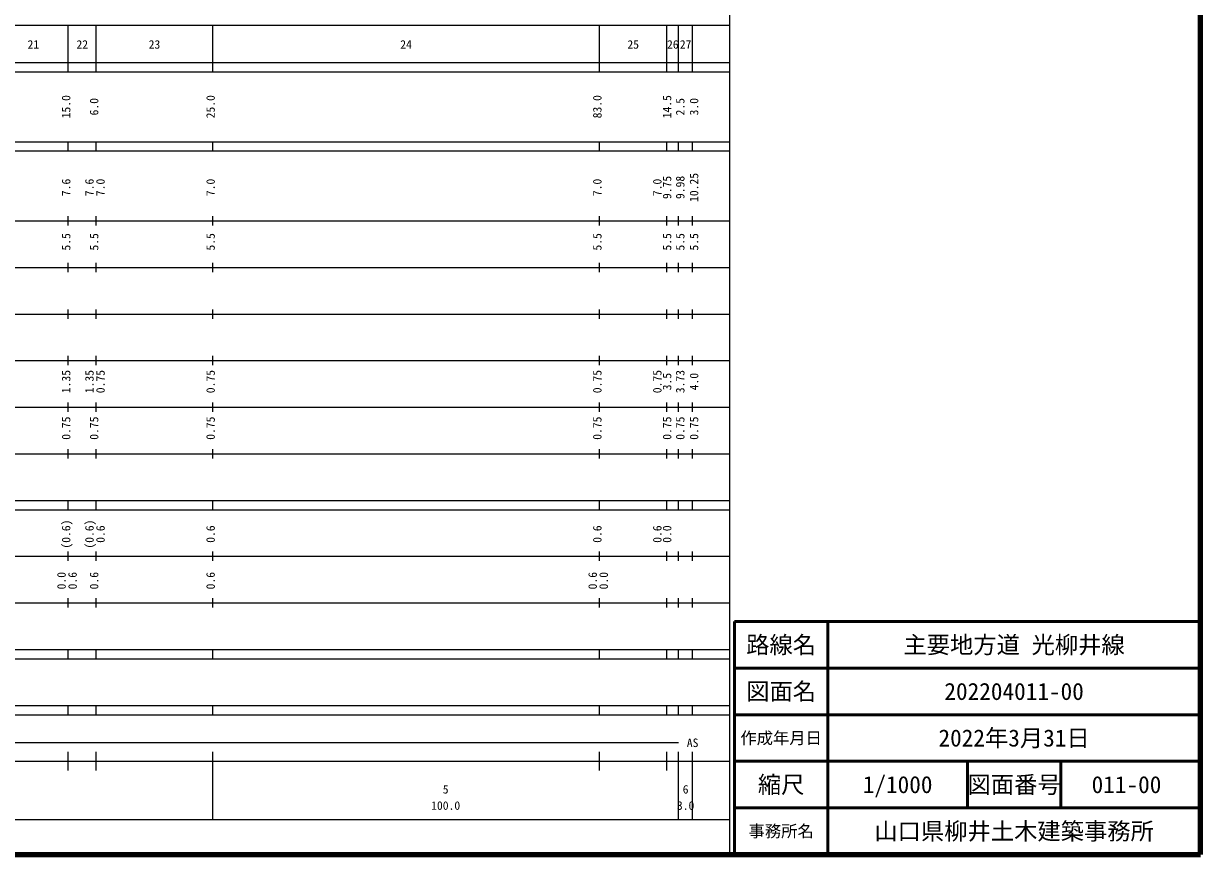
# Model space of a CAD drawing. Units: millimetres on the paper, enlarged 1000 times. Extents: x 40000 to 680000, y 20000 to 380000.
# Drawn here: x 427398 to 680000, y 20000 to 198357 of the extents above; entities that cross this region are included whole.
import ezdxf
from ezdxf.enums import TextEntityAlignment as Align

# ---------------------------------------------------------------- set-up
doc = ezdxf.new("R2010")
doc.units = ezdxf.units.MM
doc.header["$LTSCALE"] = 1000
for name, color, linetype, lineweight in [('M-TTL', 2, 'Continuous', 140), ('M-TTL-BAND', 7, 'Continuous', 25), ('M-TTL-FRAM', 2, 'Continuous', 50), ('M-TTL-LINE', 7, 'Continuous', 50)]:
    doc.layers.add(name, color=color, linetype=linetype, lineweight=lineweight)
doc.layers.add('M-TTL-TXT', color=7, linetype='Continuous')
doc.styles.add('ＭＳ ゴシック', font='')
doc.styles.get('ＭＳ ゴシック').set_extended_font_data('MS Gothic')

msp = doc.modelspace()

# ---------------------------------------------------------------- linework, layer by layer
at = {"layer": 'M-TTL'}
for p, q in [((680000, 20000), (680000, 380000)), ((40000, 20000), (680000, 20000))]:
    msp.add_line(p, q, dxfattribs=at)
at = {"layer": 'M-TTL-BAND'}
for p, q in [((579000, 20000), (579000, 370000)), ((68000, 198000), (579000, 198000)), ((437000, 188000), (437000, 198000)), ((443000, 188000), (443000, 198000)), ((468000, 188000), (468000, 198000)), ((551000, 188000), (551000, 198000)), ((565500, 188000), (565500, 198000)), ((568000, 188000), (568000, 198000)), ((571000, 188000), (571000, 198000)), ((40000, 190000), (579000, 190000)), ((40000, 188000), (579000, 188000)), ((40000, 173000), (579000, 173000)), ((437000, 171000), (437000, 173000)), ((443000, 171000), (443000, 173000)), ((468000, 171000), (468000, 173000)), ((551000, 171000), (551000, 173000)), ((565500, 171000), (565500, 173000)), ((568000, 171000), (568000, 173000)), ((571000, 171000), (571000, 173000)), ((40000, 171000), (579000, 171000)), ((437000, 155000), (437000, 157000)), ((443000, 155000), (443000, 157000)), ((468000, 155000), (468000, 157000)), ((551000, 155000), (551000, 157000)), ((565500, 155000), (565500, 157000)), ((568000, 155000), (568000, 157000)), ((571000, 155000), (571000, 157000)), ((40000, 156000), (579000, 156000)), ((437000, 145000), (437000, 147000)), ((443000, 145000), (443000, 147000)), ((468000, 145000), (468000, 147000)), ((551000, 145000), (551000, 147000)), ((565500, 145000), (565500, 147000)), ((568000, 145000), (568000, 147000)), ((571000, 145000), (571000, 147000)), ((46000, 146000), (579000, 146000)), ((437000, 135000), (437000, 137000)), ((443000, 135000), (443000, 137000)), ((468000, 135000), (468000, 137000)), ((551000, 135000), (551000, 137000)), ((565500, 135000), (565500, 137000)), ((568000, 135000), (568000, 137000)), ((571000, 135000), (571000, 137000)), ((52000, 136000), (579000, 136000)), ((437000, 125000), (437000, 127000)), ((443000, 125000), (443000, 127000)), ((468000, 125000), (468000, 127000)), ((551000, 125000), (551000, 127000)), ((565500, 125000), (565500, 127000)), ((568000, 125000), (568000, 127000)), ((571000, 125000), (571000, 127000)), ((46000, 126000), (579000, 126000)), ((437000, 115000), (437000, 117000)), ((443000, 115000), (443000, 117000)), ((468000, 115000), (468000, 117000)), ((551000, 115000), (551000, 117000)), ((565500, 115000), (565500, 117000)), ((568000, 115000), (568000, 117000)), ((571000, 115000), (571000, 117000)), ((52000, 116000), (579000, 116000)), ((437000, 105000), (437000, 107000)), ((443000, 105000), (443000, 107000)), ((468000, 105000), (468000, 107000)), ((551000, 105000), (551000, 107000)), ((565500, 105000), (565500, 107000)), ((568000, 105000), (568000, 107000)), ((571000, 105000), (571000, 107000)), ((46000, 106000), (579000, 106000)), ((40000, 96000), (579000, 96000)), ((437000, 94000), (437000, 96000)), ((443000, 94000), (443000, 96000)), ((468000, 94000), (468000, 96000)), ((551000, 94000), (551000, 96000)), ((565500, 94000), (565500, 96000)), ((568000, 94000), (568000, 96000)), ((571000, 94000), (571000, 96000)), ((40000, 94000), (579000, 94000)), ((49000, 84000), (579000, 84000)), ((437000, 83000), (437000, 85000)), ((443000, 83000), (443000, 85000)), ((468000, 83000), (468000, 85000)), ((551000, 83000), (551000, 85000)), ((565500, 83000), (565500, 85000)), ((568000, 83000), (568000, 85000)), ((571000, 83000), (571000, 85000)), ((40000, 74000), (579000, 74000)), ((437000, 73000), (437000, 75000)), ((443000, 73000), (443000, 75000)), ((468000, 73000), (468000, 75000)), ((551000, 73000), (551000, 75000)), ((565500, 73000), (565500, 75000)), ((568000, 73000), (568000, 75000)), ((571000, 73000), (571000, 75000)), ((40000, 64000), (579000, 64000)), ((437000, 62000), (437000, 64000)), ((443000, 62000), (443000, 64000)), ((468000, 62000), (468000, 64000)), ((551000, 62000), (551000, 64000)), ((565500, 62000), (565500, 64000)), ((568000, 62000), (568000, 64000)), ((571000, 62000), (571000, 64000)), ((40000, 62000), (579000, 62000)), ((40000, 52000), (579000, 52000)), ((437000, 50000), (437000, 52000)), ((443000, 50000), (443000, 52000)), ((468000, 50000), (468000, 52000)), ((551000, 50000), (551000, 52000)), ((565500, 50000), (565500, 52000)), ((568000, 50000), (568000, 52000)), ((571000, 50000), (571000, 52000)), ((40000, 50000), (579000, 50000)), ((71000, 44000), (568000, 44000)), ((437000, 38000), (437000, 42000)), ((443000, 38000), (443000, 42000)), ((468000, 27500), (468000, 42000)), ((551000, 38000), (551000, 42000)), ((565500, 38000), (565500, 42000)), ((568000, 27500), (568000, 42000)), ((571000, 27500), (571000, 42000)), ((40000, 40000), (579000, 40000)), ((68000, 27500), (579000, 27500))]:
    msp.add_line(p, q, dxfattribs=at)
at = {"layer": 'M-TTL-FRAM'}
for p, q in [((680000, 70000), (580000, 70000)), ((580000, 70000), (580000, 20000))]:
    msp.add_line(p, q, dxfattribs=at)
at = {"layer": 'M-TTL-LINE'}
for p, q in [((600000, 70000), (600000, 20000)), ((680000, 60000), (580000, 60000)), ((680000, 50000), (580000, 50000)), ((680000, 40000), (580000, 40000)), ((630000, 40000), (630000, 30000)), ((650000, 40000), (650000, 30000)), ((680000, 30000), (580000, 30000))]:
    msp.add_line(p, q, dxfattribs=at)

# ---------------------------------------------------------------- texts
at = {"layer": 'M-TTL-BAND', "style": 'ＭＳ ゴシック'}
for s, p in [('21', (429500, 192405)), ('22', (440000, 192405)), ('23', (455500, 192405)), ('24', (509500, 192405)), ('25', (558250, 192405)), ('26', (566750, 192405)), ('27', (569500, 192405)), ('AS', (571000, 42500)), ('5', (518000, 32523)), ('6', (569500, 32523)), ('100.0', (518000, 29033)), ('3.0', (569500, 29033))]:
    msp.add_text(s, height=1833, dxfattribs=at).set_placement(p, align=Align.BOTTOM_CENTER)
for s, p in [('15.0', (438000, 180500)), ('6.0', (444000, 180500)), ('25.0', (469000, 180500)), ('83.0', (552000, 180500)), ('14.5', (566977, 180500)), ('2.5', (569802, 180500)), ('3.0', (572765, 180500)), ('7.6', (438000, 163174)), ('7.6', (443000, 163174)), ('7.0', (445370, 163174)), ('7.0', (469000, 163174)), ('7.0', (552000, 163174)), ('7.0', (564877, 163174)), ('9.75', (566977, 163174)), ('9.98', (569802, 163174)), ('10.25', (572765, 163174)), ('5.5', (438000, 151500)), ('5.5', (444000, 151500)), ('5.5', (469000, 151500)), ('5.5', (552000, 151500)), ('5.5', (566977, 151500)), ('5.5', (569802, 151500)), ('5.5', (572765, 151500)), ('1.35', (438000, 121500)), ('1.35', (443000, 121500)), ('0.75', (445370, 121500)), ('0.75', (469000, 121500)), ('0.75', (552000, 121500)), ('0.75', (564877, 121500)), ('3.73', (569802, 121500)), ('3.5', (566977, 121500)), ('4.0', (572765, 121500)), ('0.75', (438000, 111500)), ('0.75', (444000, 111500)), ('0.75', (469000, 111500)), ('0.75', (552000, 111500)), ('0.75', (566977, 111500)), ('0.75', (569802, 111500)), ('0.75', (572765, 111500)), ('(0.6)', (438000, 88764)), ('(0.6)', (443000, 88764)), ('0.6', (445370, 88764)), ('0.6', (469000, 88764)), ('0.6', (552000, 88764)), ('0.6', (564877, 88764)), ('0.0', (566977, 88764)), ('0.0', (437000, 78764)), ('0.6', (439370, 78764)), ('0.6', (444000, 78764)), ('0.6', (469000, 78764)), ('0.6', (551000, 78764)), ('0.0', (553370, 78764))]:
    msp.add_text(s, height=1833, rotation=90, dxfattribs=at).set_placement(p, align=Align.BOTTOM_CENTER)
at = {"layer": 'M-TTL-TXT', "style": 'ＭＳ ゴシック'}
for s, height, p in [('路線名', 3666, (590000, 65000)), ('路線名', 3666, (590000, 65000)), ('主要地方道 光柳井線', 3666, (640000, 65000)), ('図面名', 3666, (590000, 55000)), ('図面名', 3666, (590000, 55000)), ('202204011-00', 3666, (640000, 55000)), ('作成年月日', 2566, (590000, 45000)), ('作成年月日', 2566, (590000, 45000)), ('2022年3月31日', 3666, (640000, 45000)), ('縮尺', 3666, (590000, 35000)), ('縮尺', 3666, (590000, 35000)), ('1/1000', 3666, (615000, 35000)), ('図面番号', 3666, (640000, 35000)), ('図面番号', 3666, (640000, 35000)), ('011-00', 3666, (664125, 35000)), ('事務所名', 2566, (590000, 25000)), ('事務所名', 2566, (590000, 25000)), ('山口県柳井土木建築事務所', 3666, (640000, 25000))]:
    msp.add_text(s, height=height, dxfattribs=at).set_placement(p, align=Align.MIDDLE_CENTER)

doc.saveas('drawing.dxf')
